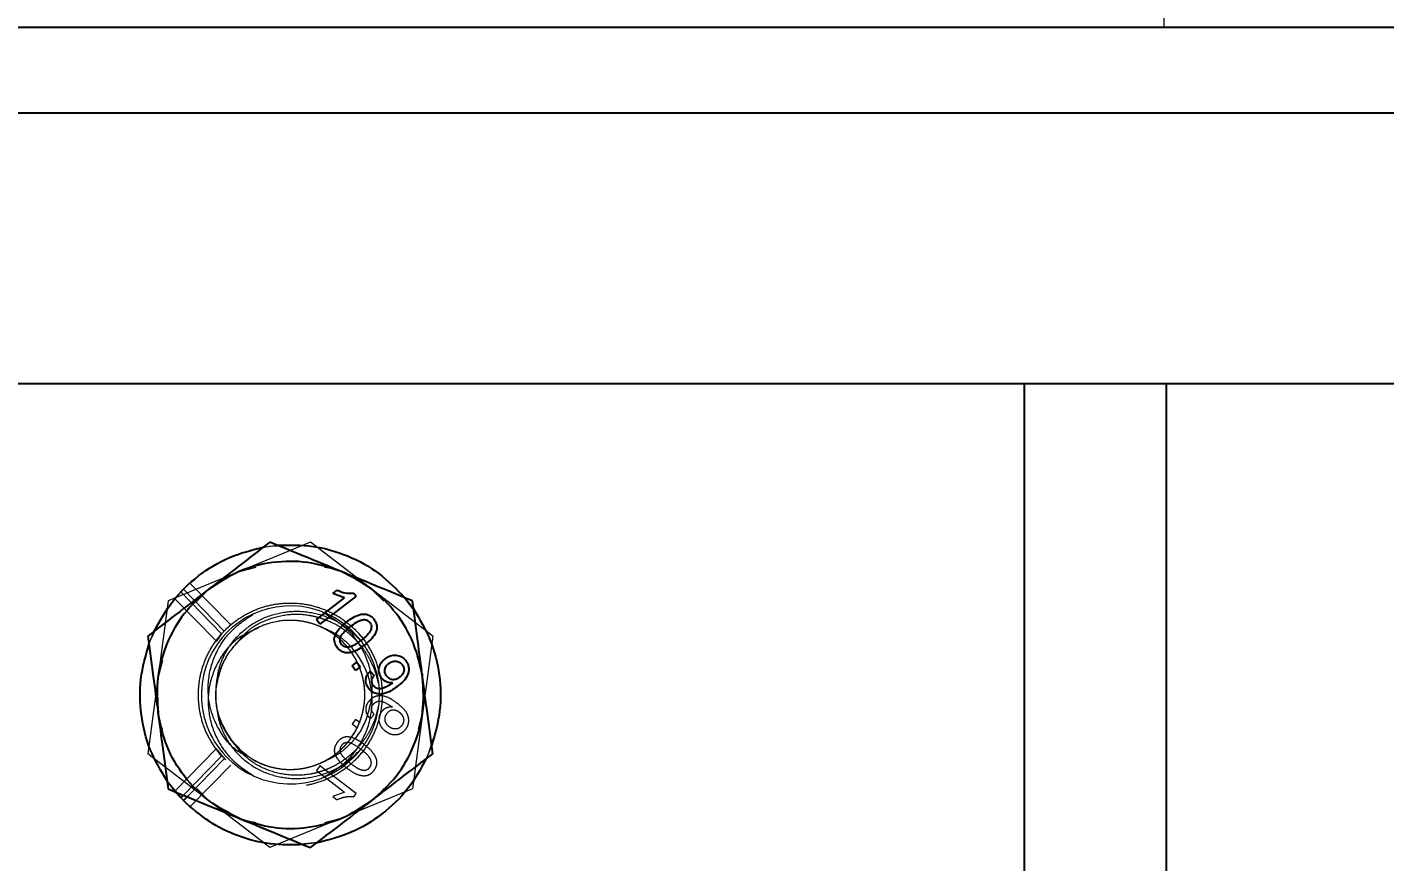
# Model space of a CAD drawing. Header units: millimetres. Extents: x 861 to 27901, y 673 to 17923.
# Drawn here: x 11602.8 to 11723.8, y 5774.5 to 5848.8 of the extents above; entities that cross this region are included whole.
import ezdxf

# ---------------------------------------------------------------- set-up
doc = ezdxf.new("R2010")
doc.units = ezdxf.units.MM
doc.header["$LTSCALE"] = 33.3
doc.linetypes.add('HIDDEN', pattern=[1.905, 1.27, -0.635])
doc.layers.add('CAPA_1', color=7, linetype='Continuous')
doc.styles.add('SLDTEXTSTYLE0', font='TXT', dxfattribs={"width": 0.75})
doc.dimstyles.new('SLDDIMSTYLE0', dxfattribs={"dimtxt": 66.6, "dimasz": 66.6, "dimexe": 0, "dimexo": 0.0625, "dimgap": 16.65, "dimtad": 2, "dimdec": 0, "dimlfac": 1.261261, "dimrnd": 1e-09, "dimzin": 12, "dimdsep": 46, "dimtxsty": 'SLDTEXTSTYLE0', "dimsah": 1, "dimcen": 0.09, "dimadec": 0, "dimazin": 3, "dimtfac": 1, "dimtdec": 0, "dimtofl": 0, "dimtmove": 0, "dimatfit": 3, "dimfxl": 1, "dimfrac": 2, "dimtolj": 1, "dimtzin": 12, "dimarcsym": 0})

# ---------------------------------------------------------------- blocks, each defined once
blk = doc.blocks.new('_D_12')
at = {"layer": 'CAPA_1', "transparency": 16777216}
for p, q in [((10897.43, 5841.2), (14430.99, 5841.2)), ((14397.69, 5841.2), (14397.69, 5357.98)), ((14240.18, 5357.98), (14430.99, 5357.98))]:
    blk.add_line(p, q, dxfattribs=at)
for points in [[(14397.69, 5841.2), (14387.44, 5774.6), (14407.94, 5774.6)], [(14397.69, 5357.98), (14407.94, 5424.58), (14387.44, 5424.58)]]:
    blk.add_solid(points, dxfattribs=at)
at = {"layer": 'CAPA_1', "transparency": 16777216, "insert": (14311.84, 5525.78), "char_height": 66.6, "attachment_point": 1, "rotation": 90, "style": 'SLDTEXTSTYLE0'}
blk.add_mtext('609', dxfattribs=at)
blk = doc.blocks.new('_D_13')
at = {"layer": 'CAPA_1', "transparency": 16777216}
for p, q in [((9823.17, 6912.25), (14695.32, 6912.25)), ((14662.02, 6912.25), (14662.02, 5357.98)), ((14240.18, 5357.98), (14695.32, 5357.98))]:
    blk.add_line(p, q, dxfattribs=at)
for points in [[(14662.02, 6912.25), (14651.77, 6845.65), (14672.27, 6845.65)], [(14662.02, 5357.98), (14672.27, 5424.58), (14651.77, 5424.58)]]:
    blk.add_solid(points, dxfattribs=at)
at = {"layer": 'CAPA_1', "transparency": 16777216, "insert": (14576.17, 6036.69), "char_height": 66.6, "attachment_point": 1, "rotation": 90, "style": 'SLDTEXTSTYLE0'}
blk.add_mtext('1960', dxfattribs=at)

msp = doc.modelspace()

# ---------------------------------------------------------------- linework, layer by layer
at = {"color": 1, "linetype": 'HIDDEN', "lineweight": 18}
for p, q in [((11704.14, 5848.8), (11704.14, 5999.16)), ((11628.07, 5802.95), (11615.38, 5797.71)), ((11638.95, 5794.57), (11628.07, 5802.95)), ((11623.28, 5802.33), (11624.15, 5802.55)), ((11623.87, 5802.51), (11625.11, 5802.68)), ((11624.42, 5802.58), (11625.75, 5802.65)), ((11621.72, 5800.33), (11623.21, 5800.73)), ((11616.74, 5798.75), (11617.32, 5799.31)), ((11617.32, 5799.31), (11617.79, 5799.65)), ((11620.96, 5795.58), (11617.32, 5799.31)), ((11616.13, 5798.03), (11616.51, 5798.51)), ((11616.51, 5798.51), (11620.14, 5794.79)), ((11620.37, 5795.03), (11616.74, 5798.75)), ((11618.92, 5798.67), (11617.92, 5797.68)), ((11633.51, 5798.76), (11634.6, 5797.68)), ((11636.26, 5798.19), (11637.37, 5796.74)), ((11615.38, 5797.71), (11613.56, 5784.1)), ((11615.97, 5797.91), (11619.64, 5794.16)), ((11636.47, 5797.99), (11637.24, 5797)), ((11621.09, 5795.68), (11620.96, 5795.58)), ((11613.66, 5793.86), (11614.13, 5795.01)), ((11613.83, 5794.28), (11614.46, 5795.55)), ((11620.14, 5794.79), (11619.65, 5794.11)), ((11620.96, 5795.58), (11620.37, 5795.03)), ((11623.87, 5795.54), (11623.72, 5795.46)), ((11631.27, 5795.45), (11631.09, 5795.62)), ((11638.95, 5794.57), (11637.14, 5780.96)), ((11613.53, 5793.3), (11613.74, 5794.06)), ((11614.87, 5792.39), (11614.47, 5790.91)), ((11632.08, 5787.16), (11631.77, 5786.75)), ((11632.5, 5786.84), (11632.08, 5787.16)), ((11633.38, 5787.22), (11633.74, 5787.6)), ((11633.92, 5787.43), (11634.12, 5788.31)), ((11635.3, 5788.31), (11635.38, 5788.25)), ((11638.05, 5787.77), (11637.65, 5786.29)), ((11631.77, 5786.75), (11632.18, 5786.43)), ((11620.88, 5785.51), (11621.26, 5784.99)), ((11638.86, 5784.82), (11638.38, 5783.66)), ((11639, 5785.44), (11638.58, 5784.15)), ((11624.44, 5775.73), (11613.56, 5784.1)), ((11615.97, 5780.77), (11619.64, 5784.52)), ((11616.74, 5780.4), (11620.14, 5783.89)), ((11620.37, 5783.64), (11617.07, 5780.26)), ((11619.61, 5784.56), (11620.49, 5783.54)), ((11620.14, 5783.89), (11619.64, 5784.52)), ((11638.48, 5783.91), (11638.06, 5783.14)), ((11620.96, 5783.09), (11617.32, 5779.37)), ((11628.9, 5783.02), (11628.58, 5782.61)), ((11628.58, 5782.61), (11631.1, 5780.67)), ((11632.13, 5780.54), (11628.9, 5783.02)), ((11630.8, 5782.89), (11631.33, 5783.27)), ((11616.81, 5779.87), (11615.26, 5781.72)), ((11615.97, 5780.77), (11615.28, 5781.67)), ((11619, 5779.91), (11617.92, 5781)), ((11637.14, 5780.96), (11624.44, 5775.73)), ((11631.1, 5780.67), (11630.05, 5780.29)), ((11630.05, 5780.29), (11630.43, 5780)), ((11631.92, 5780.27), (11632.13, 5780.54)), ((11630.79, 5778.34), (11629.31, 5777.95)), ((11628.72, 5776.19), (11626.88, 5776.01)), ((11628.64, 5776.16), (11627.41, 5776))]:
    msp.add_line(p, q, dxfattribs=at)
at = {"color": 7, "linetype": 'Continuous', "lineweight": 25}
for p, q in [((11774.92, 5848.8), (11391.76, 5848.8)), ((11376.86, 5817.09), (11802.67, 5817.09)), ((11691.67, 5817.09), (11691.67, 5396.87)), ((11704.35, 5396.87), (11704.35, 5817.09)), ((11632.13, 5798.14), (11628.9, 5795.65)), ((11630.05, 5798.38), (11630.43, 5798.68)), ((11631.1, 5798), (11630.05, 5798.38)), ((11631.92, 5798.41), (11632.13, 5798.14)), ((11628.58, 5796.07), (11631.1, 5798)), ((11628.9, 5795.65), (11628.58, 5796.07)), ((11631.77, 5791.93), (11632.18, 5792.25)), ((11632.18, 5792.25), (11632.5, 5791.84)), ((11632.08, 5791.52), (11631.77, 5791.93)), ((11632.5, 5791.84), (11632.08, 5791.52)), ((11633.38, 5791.46), (11633.74, 5791.08)), ((11635.3, 5790.36), (11635.38, 5790.43)), ((11616.51, 5780.16), (11615.97, 5780.77)), ((11616.51, 5780.16), (11616.74, 5780.4)), ((11616.74, 5779.92), (11617.07, 5780.26))]:
    msp.add_line(p, q, dxfattribs=at)
at = {"color": 1, "linetype": 'HIDDEN', "lineweight": 18}
msp.add_arc((11626.26, 5789.34), 7.93, 37.5876, 307.5876, dxfattribs=at)
at = {"color": 7, "linetype": 'Continuous', "lineweight": 25}
for points, knots in [([(11624.44, 5802.95), (11623.49, 5802.22), (11621.71, 5800.84), (11619.87, 5799.43), (11619, 5798.76)], [0, 0, 0, 0, 0.532771, 1, 1, 1, 1]), ([(11630.79, 5800.33), (11629.79, 5800.75), (11627.64, 5801.63), (11625.55, 5802.49), (11624.44, 5802.95)], [0, 0, 0, 0, 0.467229, 1, 1, 1, 1]), ([(11637.14, 5797.71), (11636.03, 5798.17), (11633.95, 5799.03), (11631.8, 5799.92), (11630.79, 5800.33)], [0, 0, 0, 0, 0.532771, 1, 1, 1, 1]), ([(11619, 5798.76), (11618.14, 5798.1), (11616.3, 5796.68), (11614.51, 5795.31), (11613.56, 5794.57)], [0, 0, 0, 0, 0.467229, 1, 1, 1, 1]), ([(11630.43, 5798.68), (11630.67, 5798.57), (11631.14, 5798.37), (11631.66, 5798.39), (11631.92, 5798.41)], [0, 0, 0, 0, 0.500866, 1, 1, 1, 1]), ([(11638.05, 5790.91), (11637.9, 5791.99), (11637.6, 5794.29), (11637.3, 5796.53), (11637.14, 5797.71)], [0, 0, 0, 0, 0.467229, 1, 1, 1, 1]), ([(11630.21, 5794.51), (11630.26, 5794.65), (11630.37, 5794.92), (11630.73, 5795.38), (11631.06, 5795.66), (11631.29, 5795.85)], [0, 0, 0, 0, 0.249754, 0.499871, 1, 1, 1, 1]), ([(11631.29, 5795.85), (11631.47, 5795.98), (11631.85, 5796.25), (11632.38, 5796.5), (11632.84, 5796.56), (11633.19, 5796.5), (11633.49, 5796.33), (11633.64, 5796.16), (11633.72, 5796.07)], [0, 0, 0, 0, 0.250482, 0.500346, 0.631705, 0.750221, 0.874987, 1, 1, 1, 1]), ([(11631.61, 5795.43), (11631.79, 5795.56), (11632.06, 5795.76), (11632.46, 5795.98), (11632.68, 5796.02), (11632.79, 5796.05)], [0, 0, 0, 0, 0.5003723, 0.7505151, 1, 1, 1, 1]), ([(11633.34, 5795.79), (11633.39, 5795.72), (11633.48, 5795.58), (11633.49, 5795.32), (11633.43, 5795.08), (11633.15, 5794.66), (11632.83, 5794.4), (11632.56, 5794.19)], [0, 0, 0, 0, 0.124745, 0.249484, 0.374471, 0.499648, 1, 1, 1, 1]), ([(11632.79, 5796.05), (11632.85, 5796.05), (11632.95, 5796.04), (11633.1, 5795.99), (11633.24, 5795.91), (11633.31, 5795.83), (11633.34, 5795.79)], [0, 0, 0, 0, 0.250158, 0.500156, 0.750032, 1, 1, 1, 1]), ([(11633.72, 5796.07), (11633.78, 5795.97), (11633.91, 5795.78), (11634, 5795.44), (11633.97, 5795.09), (11633.68, 5794.46), (11633.23, 5794.08), (11632.88, 5793.78)], [0, 0, 0, 0, 0.125373, 0.250644, 0.375698, 0.501113, 1, 1, 1, 1]), ([(11613.56, 5794.57), (11613.72, 5793.38), (11614.02, 5791.15), (11614.33, 5788.85), (11614.47, 5787.77)], [0, 0, 0, 0, 0.532771, 1, 1, 1, 1]), ([(11630.45, 5793.55), (11630.36, 5793.7), (11630.22, 5793.92), (11630.18, 5794.22), (11630.18, 5794.39), (11630.2, 5794.47), (11630.21, 5794.51)], [0, 0, 0, 0, 0.498795, 0.749148, 0.874576, 1, 1, 1, 1]), ([(11630.82, 5793.84), (11630.78, 5793.91), (11630.69, 5794.05), (11630.68, 5794.31), (11630.74, 5794.55), (11631.02, 5794.97), (11631.35, 5795.23), (11631.61, 5795.43)], [0, 0, 0, 0, 0.124696, 0.249462, 0.374432, 0.499637, 1, 1, 1, 1]), ([(11632.88, 5793.78), (11632.69, 5793.64), (11632.32, 5793.37), (11631.79, 5793.13), (11631.33, 5793.06), (11630.99, 5793.12), (11630.68, 5793.29), (11630.53, 5793.47), (11630.45, 5793.55)], [0, 0, 0, 0, 0.2504758, 0.5003474, 0.6257683, 0.7501762, 0.8749697, 1, 1, 1, 1]), ([(11632.56, 5794.19), (11632.3, 5793.99), (11631.96, 5793.74), (11631.49, 5793.58), (11631.24, 5793.58), (11631, 5793.66), (11630.88, 5793.78), (11630.82, 5793.84)], [0, 0, 0, 0, 0.50041, 0.625613, 0.75058, 0.875344, 1, 1, 1, 1]), ([(11634.38, 5790.84), (11634.34, 5790.91), (11634.25, 5791.04), (11634.17, 5791.28), (11634.14, 5791.52), (11634.17, 5791.76), (11634.25, 5792), (11634.41, 5792.29), (11634.6, 5792.45), (11634.72, 5792.56)], [0, 0, 0, 0, 0.125074, 0.250064, 0.373261, 0.500199, 0.624296, 0.750369, 1, 1, 1, 1]), ([(11634.85, 5791), (11634.8, 5791.09), (11634.71, 5791.23), (11634.67, 5791.44), (11634.68, 5791.6), (11634.72, 5791.75), (11634.81, 5791.95), (11634.94, 5792.05), (11635.02, 5792.13)], [0, 0, 0, 0, 0.249521, 0.373851, 0.499889, 0.624096, 0.750315, 1, 1, 1, 1]), ([(11634.72, 5792.56), (11634.86, 5792.65), (11635.08, 5792.8), (11635.42, 5792.88), (11635.68, 5792.88), (11635.93, 5792.84), (11636.25, 5792.71), (11636.43, 5792.52), (11636.55, 5792.39)], [0, 0, 0, 0, 0.2498689, 0.3764535, 0.5003477, 0.6272386, 0.7508241, 1, 1, 1, 1]), ([(11635.02, 5792.13), (11635.11, 5792.19), (11635.3, 5792.32), (11635.59, 5792.36), (11635.82, 5792.33), (11636.03, 5792.25), (11636.15, 5792.12), (11636.23, 5792.04)], [0, 0, 0, 0, 0.2502504, 0.4998418, 0.6295763, 0.7506654, 1, 1, 1, 1]), ([(11636.55, 5792.39), (11636.61, 5792.3), (11636.74, 5792.11), (11636.82, 5791.78), (11636.82, 5791.44), (11636.7, 5791), (11636.36, 5790.54), (11636.01, 5790.26), (11635.83, 5790.12)], [0, 0, 0, 0, 0.125064, 0.25009, 0.37511, 0.500169, 0.749441, 1, 1, 1, 1]), ([(11636.23, 5792.04), (11636.29, 5791.95), (11636.37, 5791.81), (11636.4, 5791.59), (11636.38, 5791.43), (11636.32, 5791.27), (11636.21, 5791.09), (11636.08, 5790.98), (11636, 5790.91)], [0, 0, 0, 0, 0.2490169, 0.3721384, 0.4993655, 0.6235619, 0.7498927, 1, 1, 1, 1]), ([(11633.24, 5789.93), (11633.16, 5790.05), (11633.04, 5790.23), (11632.98, 5790.51), (11632.98, 5790.79), (11633.1, 5791.14), (11633.29, 5791.35), (11633.38, 5791.46)], [0, 0, 0, 0, 0.249859, 0.375718, 0.500481, 0.749846, 1, 1, 1, 1]), ([(11633.74, 5791.08), (11633.68, 5791.01), (11633.58, 5790.88), (11633.5, 5790.69), (11633.49, 5790.53), (11633.51, 5790.41), (11633.56, 5790.3), (11633.6, 5790.23), (11633.63, 5790.2)], [0, 0, 0, 0, 0.276477, 0.499318, 0.623718, 0.749496, 0.874756, 1, 1, 1, 1]), ([(11635.38, 5790.43), (11635.28, 5790.42), (11635.09, 5790.41), (11634.82, 5790.5), (11634.57, 5790.63), (11634.45, 5790.77), (11634.38, 5790.84)], [0, 0, 0, 0, 0.248943, 0.49945, 0.750285, 1, 1, 1, 1]), ([(11636, 5790.91), (11635.91, 5790.85), (11635.78, 5790.76), (11635.56, 5790.7), (11635.4, 5790.69), (11635.24, 5790.72), (11635.04, 5790.8), (11634.93, 5790.92), (11634.85, 5791)], [0, 0, 0, 0, 0.249976, 0.378222, 0.500342, 0.627452, 0.750811, 1, 1, 1, 1]), ([(11638.95, 5784.1), (11638.8, 5785.29), (11638.5, 5787.52), (11638.19, 5789.83), (11638.05, 5790.91)], [0, 0, 0, 0, 0.532771, 1, 1, 1, 1]), ([(11635.83, 5790.12), (11635.64, 5789.98), (11635.24, 5789.69), (11634.67, 5789.44), (11634.17, 5789.4), (11633.81, 5789.48), (11633.48, 5789.65), (11633.32, 5789.84), (11633.24, 5789.93)], [0, 0, 0, 0, 0.2504849, 0.5001185, 0.6278992, 0.7500924, 0.8749937, 1, 1, 1, 1]), ([(11633.63, 5790.2), (11633.68, 5790.14), (11633.79, 5790.02), (11634, 5789.92), (11634.24, 5789.88), (11634.7, 5789.98), (11635.03, 5790.19), (11635.3, 5790.36)], [0, 0, 0, 0, 0.125207, 0.25031, 0.375339, 0.50062, 1, 1, 1, 1]), ([(11614.47, 5787.77), (11614.61, 5786.69), (11614.92, 5784.38), (11615.22, 5782.15), (11615.38, 5780.96)], [0, 0, 0, 0, 0.467229, 1, 1, 1, 1]), ([(11633.51, 5779.91), (11634.37, 5780.58), (11636.22, 5782), (11638, 5783.37), (11638.95, 5784.1)], [0, 0, 0, 0, 0.467229, 1, 1, 1, 1]), ([(11615.38, 5780.96), (11616.49, 5780.5), (11618.57, 5779.65), (11620.72, 5778.76), (11621.72, 5778.34)], [0, 0, 0, 0, 0.532771, 1, 1, 1, 1]), ([(11628.07, 5775.73), (11629.02, 5776.46), (11630.81, 5777.83), (11632.65, 5779.25), (11633.51, 5779.91)], [0, 0, 0, 0, 0.532771, 1, 1, 1, 1]), ([(11621.72, 5778.34), (11622.73, 5777.93), (11624.88, 5777.04), (11626.96, 5776.18), (11628.07, 5775.73)], [0, 0, 0, 0, 0.467229, 1, 1, 1, 1])]:
    msp.add_open_spline(points, degree=3, knots=knots, dxfattribs=at)
for points in [[(11614.13, 5795.01), (11614.65, 5795.95), (11615.69, 5797.81), (11618.02, 5800.03), (11620.77, 5801.73), (11622.84, 5802.25), (11623.87, 5802.51)], [(11625.11, 5802.68), (11626.18, 5802.69), (11628.31, 5802.73), (11631.4, 5801.82), (11634.24, 5800.29), (11635.73, 5798.75), (11636.47, 5797.99)], [(11630.79, 5800.33), (11629.8, 5800.66), (11627.82, 5801.3), (11624.67, 5801.25), (11621.62, 5800.48), (11619.87, 5799.33), (11619, 5798.76)], [(11638.05, 5790.91), (11637.83, 5791.93), (11637.4, 5793.97), (11635.78, 5796.67), (11633.58, 5798.93), (11631.72, 5799.86), (11630.79, 5800.33)], [(11619, 5798.76), (11618.23, 5798.07), (11616.68, 5796.68), (11615.15, 5793.92), (11614.29, 5790.89), (11614.41, 5788.81), (11614.47, 5787.77)], [(11637.24, 5797), (11637.78, 5796.09), (11638.88, 5794.26), (11639.64, 5791.12), (11639.73, 5787.9), (11639.15, 5785.84), (11638.86, 5784.82)], [(11615.28, 5781.67), (11614.73, 5782.59), (11613.63, 5784.42), (11612.88, 5787.56), (11612.79, 5790.78), (11613.37, 5792.83), (11613.66, 5793.86)], [(11633.51, 5779.91), (11634.29, 5780.61), (11635.84, 5782), (11637.36, 5784.76), (11638.22, 5787.79), (11638.11, 5789.87), (11638.05, 5790.91)], [(11621.72, 5778.34), (11620.79, 5778.81), (11618.93, 5779.75), (11616.74, 5782.01), (11615.11, 5784.71), (11614.68, 5786.75), (11614.47, 5787.77)], [(11638.38, 5783.66), (11637.87, 5782.73), (11636.83, 5780.86), (11634.49, 5778.64), (11631.75, 5776.95), (11629.68, 5776.43), (11628.64, 5776.16)], [(11627.41, 5776), (11626.43, 5775.98), (11624.47, 5775.93), (11621.6, 5776.69), (11618.94, 5777.97), (11617.47, 5779.27), (11616.74, 5779.92)], [(11621.72, 5778.34), (11622.71, 5778.02), (11624.69, 5777.37), (11627.84, 5777.43), (11630.9, 5778.2), (11632.64, 5779.34), (11633.51, 5779.91)]]:
    msp.add_open_spline(points, degree=3, dxfattribs=at)
at = {"color": 1, "linetype": 'HIDDEN', "lineweight": 18}
for points, knots in [([(11629.31, 5800.73), (11629.84, 5800.65), (11630.41, 5800.57), (11630.9, 5800.28), (11630.93, 5800.26)], [0, 0, 0, 0, 0.928699, 1, 1, 1, 1]), ([(11622.63, 5783.78), (11622.28, 5783.94), (11621.15, 5784.45), (11619.83, 5786.17), (11618.9, 5788.54), (11618.9, 5791.1), (11619.65, 5793.27), (11621, 5795.22), (11622.26, 5796.07), (11623.02, 5796.58)], [0, 0, 0, 0, 0.0732264, 0.2347096, 0.3940996, 0.5545736, 0.7120391, 0.8274559, 1, 1, 1, 1]), ([(11619.67, 5790.21), (11619.73, 5790.67), (11619.83, 5791.59), (11620.44, 5793.16), (11621.56, 5794.72), (11623.29, 5796.01), (11625.28, 5796.73), (11627.38, 5796.87), (11629.43, 5796.41), (11631.22, 5795.49), (11632.13, 5794.58), (11632.54, 5794.17)], [0, 0, 0, 0, 0.081677, 0.161349, 0.291035, 0.413148, 0.534221, 0.654764, 0.776345, 0.898838, 1, 1, 1, 1]), ([(11621, 5785.29), (11621.19, 5785.05), (11621.68, 5784.47), (11622.39, 5783.91), (11623.04, 5783.52), (11623.5, 5783.29), (11624.08, 5783.05), (11624.52, 5782.92), (11624.76, 5782.87), (11624.76, 5782.87), (11624.76, 5782.87), (11624.76, 5782.87), (11624.76, 5782.87), (11624.77, 5782.87), (11624.77, 5782.87), (11624.79, 5782.86), (11624.81, 5782.86), (11624.88, 5782.84), (11625.09, 5782.8), (11625.81, 5782.68), (11626.62, 5782.68), (11627.41, 5782.79), (11627.86, 5782.89), (11628.37, 5783.03), (11628.81, 5783.2), (11629.08, 5783.33), (11629.36, 5783.46), (11629.7, 5783.65), (11630.18, 5783.97), (11630.62, 5784.32), (11631.02, 5784.69), (11631.4, 5785.12), (11631.79, 5785.64), (11632.09, 5786.14), (11632.26, 5786.48), (11632.38, 5786.76), (11632.53, 5787.12), (11632.69, 5787.67), (11632.81, 5788.23), (11632.89, 5788.83), (11632.91, 5789.43), (11632.87, 5789.98), (11632.81, 5790.45), (11632.74, 5790.79), (11632.69, 5790.99), (11632.62, 5791.24), (11632.51, 5791.61), (11632.3, 5792.11), (11632.08, 5792.54), (11631.87, 5792.9), (11631.53, 5793.4), (11630.98, 5794.05), (11630.19, 5794.72), (11629.4, 5795.21), (11628.67, 5795.54), (11627.97, 5795.77), (11627.27, 5795.91), (11626.56, 5795.99), (11625.32, 5795.98), (11623.56, 5795.55), (11621.64, 5794.28), (11620.2, 5792.44), (11619.85, 5790.95), (11619.67, 5790.21)], [0, 0, 0, 0, 0.025018, 0.062505, 0.073457, 0.087536, 0.104741, 0.12507, 0.12508, 0.125088, 0.125103, 0.125129, 0.125176, 0.125264, 0.125429, 0.125753, 0.126422, 0.127908, 0.131491, 0.144058, 0.187539, 0.197474, 0.209566, 0.225509, 0.240805, 0.248969, 0.250106, 0.265748, 0.281391, 0.297034, 0.312676, 0.325838, 0.344007, 0.365974, 0.374124, 0.375253, 0.390902, 0.40655, 0.422199, 0.437847, 0.456199, 0.471384, 0.483402, 0.495485, 0.499868, 0.500438, 0.516867, 0.531646, 0.544773, 0.556248, 0.566071, 0.595236, 0.625559, 0.651348, 0.670843, 0.691622, 0.711565, 0.729805, 0.750654, 0.81299, 0.875327, 0.937663, 1, 1, 1, 1]), ([(11634.12, 5790.38), (11634.03, 5790.75), (11633.84, 5791.49), (11633.41, 5792.43), (11632.91, 5793.27), (11632.32, 5794.02), (11631.39, 5794.94), (11630.42, 5795.58), (11629.56, 5795.96), (11629.08, 5796.14), (11628.55, 5796.29), (11627.53, 5796.51), (11625.99, 5796.55), (11624.05, 5796.04), (11622.48, 5795.17), (11621.8, 5794.32), (11621.55, 5794.01)], [0, 0, 0, 0, 0.069953, 0.139917, 0.190193, 0.248551, 0.31488, 0.430247, 0.459214, 0.488206, 0.524206, 0.559732, 0.679274, 0.802425, 0.926677, 1, 1, 1, 1]), ([(11629.11, 5796.74), (11629.93, 5796.24), (11631.34, 5795.4), (11632.82, 5793.32), (11633.54, 5791.33), (11633.52, 5789.94), (11633.52, 5789.44)], [0, 0, 0, 0, 0.314695, 0.54128, 0.834453, 1, 1, 1, 1]), ([(11623.43, 5795.31), (11622.79, 5795.03), (11621.37, 5794.42), (11619.82, 5792.52), (11618.91, 5790.14), (11618.9, 5787.58), (11619.65, 5785.4), (11621, 5783.45), (11622.26, 5782.61), (11623.02, 5782.1)], [0, 0, 0, 0, 0.123454, 0.276185, 0.426937, 0.578714, 0.727646, 0.836807, 1, 1, 1, 1]), ([(11629.11, 5781.94), (11629.93, 5782.43), (11631.34, 5783.28), (11632.83, 5785.36), (11633.53, 5787.41), (11633.6, 5789.71), (11632.99, 5791.97), (11631.67, 5793.77), (11630.23, 5794.87), (11629.39, 5795.22), (11628.97, 5795.4)], [0, 0, 0, 0, 0.165815, 0.285204, 0.439678, 0.538055, 0.684865, 0.841009, 0.920503, 1, 1, 1, 1]), ([(11637.65, 5792.39), (11637.85, 5791.89), (11638.06, 5791.36), (11638.05, 5790.79), (11638.05, 5790.75)], [0, 0, 0, 0, 0.928699, 1, 1, 1, 1]), ([(11619.67, 5788.47), (11619.73, 5788), (11619.83, 5787.08), (11620.44, 5785.52), (11621.56, 5783.95), (11623.29, 5782.66), (11625.28, 5781.95), (11627.38, 5781.81), (11629.43, 5782.27), (11631.22, 5783.19), (11632.13, 5784.09), (11632.54, 5784.5)], [0, 0, 0, 0, 0.081677, 0.161349, 0.291035, 0.413148, 0.534221, 0.654765, 0.776346, 0.898839, 1, 1, 1, 1]), ([(11633.52, 5789.23), (11633.36, 5788.41), (11633.03, 5786.7), (11631.66, 5784.91), (11630.23, 5783.8), (11629.39, 5783.45), (11628.97, 5783.28)], [0, 0, 0, 0, 0.315902, 0.654861, 0.827426, 1, 1, 1, 1]), ([(11633.24, 5788.74), (11633.16, 5788.63), (11633.04, 5788.45), (11632.98, 5788.17), (11632.98, 5787.88), (11633.1, 5787.53), (11633.29, 5787.32), (11633.38, 5787.22)], [0, 0, 0, 0, 0.249859, 0.375956, 0.500482, 0.749847, 1, 1, 1, 1]), ([(11635.83, 5788.56), (11635.64, 5788.7), (11635.24, 5788.99), (11634.67, 5789.24), (11634.17, 5789.27), (11633.81, 5789.2), (11633.48, 5789.02), (11633.32, 5788.84), (11633.24, 5788.74)], [0, 0, 0, 0, 0.250485, 0.500118, 0.62804, 0.750092, 0.874994, 1, 1, 1, 1]), ([(11633.74, 5787.6), (11633.68, 5787.67), (11633.58, 5787.79), (11633.5, 5787.99), (11633.49, 5788.14), (11633.52, 5788.31), (11633.58, 5788.41), (11633.63, 5788.48)], [0, 0, 0, 0, 0.277074, 0.499914, 0.624834, 0.750381, 1, 1, 1, 1]), ([(11633.63, 5788.48), (11633.68, 5788.54), (11633.79, 5788.65), (11634, 5788.76), (11634.24, 5788.8), (11634.7, 5788.69), (11635.03, 5788.48), (11635.3, 5788.31)], [0, 0, 0, 0, 0.125207, 0.25031, 0.375339, 0.50062, 1, 1, 1, 1]), ([(11636.55, 5786.28), (11636.61, 5786.38), (11636.74, 5786.57), (11636.82, 5786.9), (11636.82, 5787.24), (11636.7, 5787.67), (11636.36, 5788.13), (11636.01, 5788.42), (11635.83, 5788.56)], [0, 0, 0, 0, 0.125064, 0.25009, 0.37511, 0.500169, 0.749441, 1, 1, 1, 1]), ([(11614.87, 5786.29), (11614.67, 5786.78), (11614.46, 5787.32), (11614.46, 5787.88), (11614.46, 5787.92)], [0, 0, 0, 0, 0.928699, 1, 1, 1, 1]), ([(11634.12, 5788.3), (11634.03, 5787.93), (11633.84, 5787.19), (11633.41, 5786.24), (11632.91, 5785.41), (11632.32, 5784.65), (11631.39, 5783.74), (11630.42, 5783.1), (11629.56, 5782.72), (11629.08, 5782.54), (11628.55, 5782.38), (11627.53, 5782.17), (11626, 5782.13), (11624.04, 5782.63), (11622.26, 5783.68), (11621.42, 5784.75), (11621, 5785.29)], [0, 0, 0, 0, 0.066556, 0.133122, 0.180955, 0.236479, 0.299586, 0.40935, 0.43691, 0.464494, 0.498745, 0.532545, 0.646281, 0.763453, 0.88167, 1, 1, 1, 1]), ([(11634.12, 5788.3), (11634.02, 5787.79), (11633.83, 5786.77), (11633.33, 5785.71), (11632.93, 5785.04), (11632.71, 5784.72), (11632.47, 5784.41), (11632.27, 5784.17), (11632.08, 5783.96), (11631.73, 5783.58), (11631.37, 5783.29), (11631.09, 5783.06)], [0, 0, 0, 0, 0.249952, 0.499906, 0.562471, 0.625034, 0.687596, 0.750157, 0.77567, 0.825835, 1, 1, 1, 1]), ([(11634.38, 5787.84), (11634.36, 5787.8), (11634.31, 5787.74), (11634.23, 5787.59), (11634.17, 5787.4), (11634.14, 5787.16), (11634.17, 5786.91), (11634.25, 5786.68), (11634.41, 5786.39), (11634.6, 5786.23), (11634.72, 5786.12)], [0, 0, 0, 0, 0.062611, 0.125226, 0.250194, 0.373586, 0.500286, 0.62458, 0.750412, 1, 1, 1, 1]), ([(11635.38, 5788.25), (11635.28, 5788.25), (11635.09, 5788.26), (11634.82, 5788.18), (11634.57, 5788.05), (11634.45, 5787.91), (11634.38, 5787.84)], [0, 0, 0, 0, 0.2495405, 0.5019797, 0.7513718, 1, 1, 1, 1]), ([(11634.85, 5787.68), (11634.8, 5787.59), (11634.71, 5787.45), (11634.67, 5787.24), (11634.68, 5787.08), (11634.72, 5786.92), (11634.81, 5786.73), (11634.94, 5786.62), (11635.02, 5786.55)], [0, 0, 0, 0, 0.2495203, 0.3735284, 0.4998884, 0.6237899, 0.7503157, 1, 1, 1, 1]), ([(11636, 5787.77), (11635.91, 5787.83), (11635.78, 5787.92), (11635.57, 5787.98), (11635.4, 5787.99), (11635.24, 5787.96), (11635.04, 5787.88), (11634.93, 5787.76), (11634.85, 5787.68)], [0, 0, 0, 0, 0.249977, 0.377915, 0.500342, 0.627106, 0.750811, 1, 1, 1, 1]), ([(11636.23, 5786.63), (11636.29, 5786.73), (11636.37, 5786.87), (11636.4, 5787.08), (11636.38, 5787.25), (11636.32, 5787.4), (11636.21, 5787.59), (11636.08, 5787.7), (11636, 5787.77)], [0, 0, 0, 0, 0.249017, 0.371845, 0.499365, 0.623226, 0.749892, 1, 1, 1, 1]), ([(11634.72, 5786.12), (11634.86, 5786.02), (11635.08, 5785.88), (11635.42, 5785.8), (11635.68, 5785.79), (11635.93, 5785.84), (11636.25, 5785.97), (11636.43, 5786.16), (11636.55, 5786.28)], [0, 0, 0, 0, 0.2498688, 0.376654, 0.5003478, 0.6274594, 0.7508242, 1, 1, 1, 1]), ([(11635.02, 5786.55), (11635.11, 5786.49), (11635.3, 5786.36), (11635.59, 5786.32), (11635.82, 5786.35), (11636.03, 5786.43), (11636.15, 5786.55), (11636.23, 5786.63)], [0, 0, 0, 0, 0.25025, 0.499841, 0.629288, 0.750666, 1, 1, 1, 1]), ([(11630.45, 5785.12), (11630.36, 5784.98), (11630.22, 5784.76), (11630.18, 5784.46), (11630.18, 5784.29), (11630.2, 5784.2), (11630.21, 5784.16)], [0, 0, 0, 0, 0.498795, 0.749148, 0.874576, 1, 1, 1, 1]), ([(11630.45, 5785.12), (11630.36, 5784.98), (11630.22, 5784.76), (11630.17, 5784.42), (11630.19, 5784.25), (11630.21, 5784.16)], [0, 0, 0, 0, 0.499036, 0.74951, 1, 1, 1, 1]), ([(11632.88, 5784.9), (11632.69, 5785.04), (11632.32, 5785.31), (11631.79, 5785.55), (11631.33, 5785.61), (11630.98, 5785.56), (11630.68, 5785.38), (11630.53, 5785.21), (11630.45, 5785.12)], [0, 0, 0, 0, 0.250472, 0.500339, 0.626188, 0.75018, 0.874972, 1, 1, 1, 1]), ([(11630.82, 5784.84), (11630.78, 5784.76), (11630.69, 5784.62), (11630.68, 5784.37), (11630.74, 5784.12), (11631.02, 5783.71), (11631.35, 5783.45), (11631.61, 5783.24)], [0, 0, 0, 0, 0.124696, 0.249462, 0.374432, 0.499637, 1, 1, 1, 1]), ([(11632.56, 5784.48), (11632.3, 5784.68), (11631.96, 5784.93), (11631.49, 5785.1), (11631.24, 5785.09), (11631, 5785.02), (11630.88, 5784.9), (11630.82, 5784.84)], [0, 0, 0, 0, 0.50041, 0.625613, 0.75058, 0.875344, 1, 1, 1, 1]), ([(11633.72, 5782.61), (11633.78, 5782.7), (11633.91, 5782.89), (11634, 5783.23), (11633.97, 5783.59), (11633.68, 5784.22), (11633.23, 5784.6), (11632.88, 5784.9)], [0, 0, 0, 0, 0.1253733, 0.2506437, 0.3756975, 0.5011132, 1, 1, 1, 1]), ([(11630.21, 5784.16), (11630.26, 5784.03), (11630.37, 5783.76), (11630.73, 5783.29), (11631.06, 5783.02), (11631.29, 5782.83)], [0, 0, 0, 0, 0.249754, 0.499871, 1, 1, 1, 1]), ([(11633.34, 5782.89), (11633.39, 5782.96), (11633.48, 5783.1), (11633.49, 5783.36), (11633.43, 5783.6), (11633.15, 5784.02), (11632.83, 5784.28), (11632.56, 5784.48)], [0, 0, 0, 0, 0.124745, 0.249484, 0.374471, 0.499648, 1, 1, 1, 1]), ([(11631.29, 5782.83), (11631.47, 5782.7), (11631.85, 5782.42), (11632.38, 5782.18), (11632.84, 5782.12), (11633.19, 5782.18), (11633.49, 5782.34), (11633.64, 5782.52), (11633.72, 5782.61)], [0, 0, 0, 0, 0.250482, 0.500345, 0.631866, 0.750221, 0.874987, 1, 1, 1, 1]), ([(11631.61, 5783.24), (11631.79, 5783.11), (11632.06, 5782.91), (11632.46, 5782.7), (11632.68, 5782.65), (11632.79, 5782.63)], [0, 0, 0, 0, 0.500372, 0.750515, 1, 1, 1, 1]), ([(11632.79, 5782.63), (11632.85, 5782.63), (11632.95, 5782.63), (11633.1, 5782.68), (11633.22, 5782.75), (11633.29, 5782.83), (11633.33, 5782.87), (11633.34, 5782.89)], [0, 0, 0, 0, 0.250055, 0.499949, 0.749722, 0.874857, 1, 1, 1, 1]), ([(11630.43, 5780), (11630.67, 5780.1), (11631.14, 5780.31), (11631.66, 5780.28), (11631.92, 5780.27)], [0, 0, 0, 0, 0.5008657, 1, 1, 1, 1]), ([(11634.6, 5781), (11634.26, 5780.58), (11633.91, 5780.13), (11633.41, 5779.85), (11633.38, 5779.83)], [0, 0, 0, 0, 0.928699, 1, 1, 1, 1]), ([(11623.21, 5777.95), (11622.68, 5778.03), (11622.11, 5778.11), (11621.62, 5778.4), (11621.59, 5778.42)], [0, 0, 0, 0, 0.928699, 1, 1, 1, 1])]:
    msp.add_open_spline(points, degree=3, knots=knots, dxfattribs=at)
for points in [[(11619.64, 5784.52), (11619.35, 5784.96), (11618.78, 5785.84), (11618.27, 5787.34), (11618.03, 5788.9), (11618.1, 5790.48), (11618.46, 5792.01), (11619.12, 5793.45), (11620.03, 5794.74), (11621.18, 5795.83), (11622.51, 5796.68), (11623.98, 5797.26), (11625.53, 5797.55), (11627.11, 5797.53), (11628.66, 5797.22), (11630.12, 5796.62), (11631.44, 5795.75), (11632.57, 5794.64), (11633.46, 5793.34), (11634.09, 5791.89), (11634.44, 5790.35), (11634.48, 5788.77), (11634.22, 5787.21), (11633.67, 5785.73), (11632.84, 5784.39), (11631.78, 5783.22), (11630.51, 5782.28), (11629.08, 5781.6), (11627.56, 5781.2), (11625.98, 5781.1), (11624.41, 5781.31), (11622.92, 5781.81), (11621.53, 5782.57), (11620.76, 5783.29), (11620.37, 5783.64)], [(11621, 5785.29), (11620.54, 5786.04), (11619.64, 5787.54), (11619.51, 5790.22), (11620.35, 5792.73), (11622.1, 5794.74), (11624.48, 5795.92), (11627.14, 5796.1), (11629.66, 5795.24), (11631.66, 5793.49), (11632.84, 5791.11), (11633.02, 5788.46), (11632.16, 5785.94), (11630.42, 5783.94), (11628.03, 5782.76), (11625.39, 5782.59), (11622.82, 5783.4), (11621.6, 5784.66), (11621, 5785.29)], [(11632.54, 5794.17), (11632.84, 5793.74), (11633.42, 5792.88), (11633.96, 5791.41), (11634.24, 5789.86), (11634.16, 5788.82), (11634.12, 5788.3)], [(11621, 5785.29), (11620.75, 5785.65), (11620.26, 5786.37), (11619.81, 5787.61), (11619.58, 5788.9), (11619.64, 5789.77), (11619.67, 5790.21)]]:
    msp.add_open_spline(points, degree=3, dxfattribs=at)

# ---------------------------------------------------------------- dimensions: what is measured, and where the dimension line sits
at = {"layer": 'CAPA_1'}
for base, p1, picture, middle in [((14662.02, 5357.98), (9780.88, 6912.25), '_D_13', (14662.02, 6135.11)), ((14397.69, 5357.98), (10855.14, 5841.2), '_D_12', (14397.69, 5599.59))]:
    dim = msp.add_linear_dim(base=base, p1=p1, p2=(14197.89, 5357.98), angle=90, dimstyle='SLDDIMSTYLE0', dxfattribs=at)
    dim.commit()
    dim.dimension.update_dxf_attribs({"geometry": picture, "text_midpoint": middle, "dimtype": 160})

doc.saveas('drawing.dxf')
